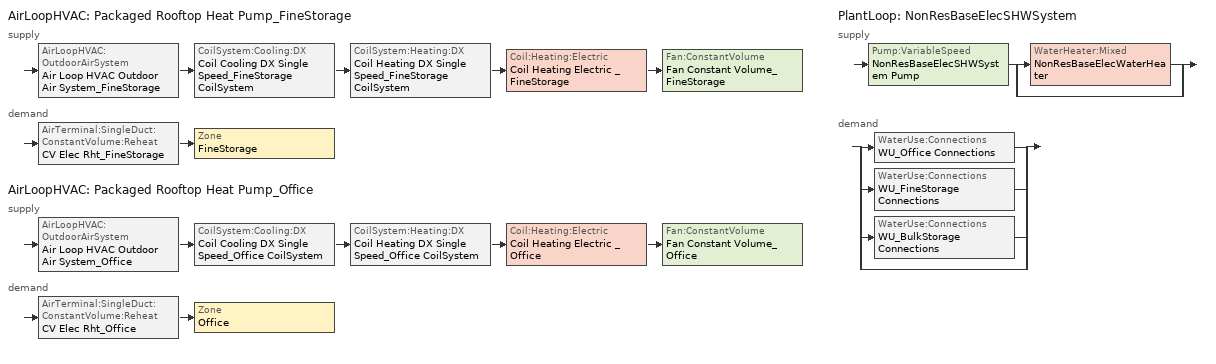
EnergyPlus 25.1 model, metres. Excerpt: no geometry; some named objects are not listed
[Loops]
AirLoopHVAC 'Packaged Rooftop Heat Pump_FineStorage'
 supply: AirLoopHVAC:OutdoorAirSystem 'Air Loop HVAC Outdoor Air System_FineStorage' > CoilSystem:Cooling:DX 'Coil Cooling DX Single Speed_FineStorage CoilSystem' > CoilSystem:Heating:DX 'Coil Heating DX Single Speed_FineStorage CoilSystem' > Coil:Heating:Electric 'Coil Heating Electric _FineStorage' > Fan:ConstantVolume 'Fan Constant Volume_FineStorage'
 demand: AirTerminal:SingleDuct:ConstantVolume:Reheat 'CV Elec Rht_FineStorage' > Zone 'FineStorage'
AirLoopHVAC 'Packaged Rooftop Heat Pump_Office'
 supply: AirLoopHVAC:OutdoorAirSystem 'Air Loop HVAC Outdoor Air System_Office' > CoilSystem:Cooling:DX 'Coil Cooling DX Single Speed_Office CoilSystem' > CoilSystem:Heating:DX 'Coil Heating DX Single Speed_Office CoilSystem' > Coil:Heating:Electric 'Coil Heating Electric _Office' > Fan:ConstantVolume 'Fan Constant Volume_Office'
 demand: AirTerminal:SingleDuct:ConstantVolume:Reheat 'CV Elec Rht_Office' > Zone 'Office'
PlantLoop 'NonResBaseElecSHWSystem'
 supply: Pump:VariableSpeed 'NonResBaseElecSHWSystem Pump' > split
  | WaterHeater:Mixed 'NonResBaseElecWaterHeater'
  | bypass
 demand: split
  | WaterUse:Connections 'WU_Office Connections'
  | WaterUse:Connections 'WU_FineStorage Connections'
  | WaterUse:Connections 'WU_BulkStorage Connections'
  | bypass
[DesignSpecification:OutdoorAir] Outdoor Air Method=Maximum; Outdoor Air Flow per Person {m3/s-person}=0.00707921; Outdoor Air Flow per Zone Floor Area {m3/s-m2}=0.000762; Outdoor Air Flow per Zone {m3/s}=0; Outdoor Air Flow Air Changes per Hour {1/hr}=0
Name | Outdoor Air Schedule
DSOA_Office | WarehouseOfficeHVACAvail
DSOA_FineStorage | WarehouseFineStorageHVACAvail
[DesignSpecification:ZoneAirDistribution] Zone Air Distribution Effectiveness in Cooling Mode=1; Zone Secondary Recirculation Fraction=1; Minimum Zone Ventilation Efficiency=1
Name | Zone Air Distribution Effectiveness in Heating Mode
FineStorage Design Spec Zone Air Dist | 1
Office Design Spec Zone Air Dist
[Sizing:Plant]
NonResBaseElecSHWSystem: Loop Type=Heating; Design Loop Exit Temperature {C}=57.2222; Loop Design Temperature Difference {deltaC}=44.4444; Sizing Option=NonCoincident; Zone Timesteps in Averaging Window=1
[ZoneControl:Thermostat] Temperature Difference Between Cutout And Setpoint {deltaC}=0
Name | Zone or ZoneList | Control Type Schedule | Control 1
ZC_FineStorage | FineStorage | ZL_Storage_Commercial_Industrial_Warehouse Thermostat Schedule | TSDSP_ZL_Storage_Commercial_Industrial_Warehouse
ZC_Office | Office | Office Zn Thermostat Schedule | TSDSP_Office
[ThermostatSetpoint:DualSetpoint]
Name | Heating Setpoint Temperature Schedule | Cooling Setpoint Temperature Schedule
TSDSP_ZL_Storage_Commercial_Industrial_Warehouse | WarehouseFineStorageHtgSetpt | WarehouseFineStorageClgSetpt
TSDSP_Office | WarehouseOfficeHtgSetpt | WarehouseOfficeClgSetpt
[Pump:VariableSpeed]
NonResBaseElecSHWSystem Pump: Design Maximum Flow Rate {m3/s}=Autosize; Design Pump Head {Pa}=179352; Design Power Consumption {W}=Autosize; Motor Efficiency=0.9; Fraction of Motor Inefficiencies to Fluid Stream=0; Coefficient 1 of the Part Load Performance Curve=0; Coefficient 2 of the Part Load Performance Curve=1; Coefficient 3 of the Part Load Performance Curve=0; Coefficient 4 of the Part Load Performance Curve=0; Design Minimum Flow Rate {m3/s}=0; Pump Control Type=Continuous; Design Power Sizing Method=PowerPerFlowPerPressure; Design Electric Power per Unit Flow Rate {W/(m3/s)}=348701.1; Design Shaft Power per Unit Flow Rate per Unit Head {W/((m3/s)-Pa)}=1.28205; Design Minimum Flow Rate Fraction=0
[WaterHeater:Mixed]
NonResBaseElecWaterHeater: Tank Volume {m3}=0.189271; Setpoint Temperature Schedule=SHWSystemSetpointTemp135; Deadband Temperature Difference {deltaC}=2; Maximum Temperature Limit {C}=82; Heater Control Type=Cycle; Heater Maximum Capacity {W}=14573.3; Heater Minimum Capacity {W}=0; Heater Ignition Minimum Flow Rate {m3/s}=0; Heater Ignition Delay {s}=0; Heater Fuel Type=Electricity; Heater Thermal Efficiency=1; Off Cycle Parasitic Fuel Consumption Rate {W}=0; Off Cycle Parasitic Heat Fraction to Tank=0; On Cycle Parasitic Fuel Consumption Rate {W}=0; On Cycle Parasitic Heat Fraction to Tank=0; Ambient Temperature Indicator=Schedule; Ambient Temperature Schedule=WaterHeaterAmbientTemp; Off Cycle Loss Coefficient to Ambient Temperature {W/K}=1.84782; Off Cycle Loss Fraction to Zone=1; On Cycle Loss Coefficient to Ambient Temperature {W/K}=1.84782; On Cycle Loss Fraction to Zone=1; Use Side Effectiveness=1; Source Side Effectiveness=1; Use Side Design Flow Rate {m3/s}=autosize; Source Side Design Flow Rate {m3/s}=autosize; Indirect Water Heating Recovery Time {hr}=1.5; Source Side Flow Control Mode=IndirectHeatPrimarySetpoint
[PlantLoop]
NonResBaseElecSHWSystem: Fluid Type=Water; Plant Equipment Operation Scheme=NonResBaseElecSHWSystem Operation Schemes; Maximum Loop Temperature {C}=100; Minimum Loop Temperature {C}=0; Maximum Loop Flow Rate {m3/s}=Autosize; Minimum Loop Flow Rate {m3/s}=0; Plant Loop Volume {m3}=Autocalculate; Load Distribution Scheme=Optimal; Plant Loop Demand Calculation Scheme=SingleSetpoint; Common Pipe Simulation=None; Pressure Simulation Type=None; Loop Circulation Time {minutes}=2
[PlantEquipmentList]
NonResBaseElecSHWSystem Equipment List: NonResBaseElecWaterHeater
[PlantEquipmentOperation:HeatingLoad]
NonResBaseElecSHWSystem Heating Operation Scheme: Load Range 1 Lower Limit {W}=0; Load Range 1 Upper Limit {W}=1000000000; Range 1 Equipment List=NonResBaseElecSHWSystem Equipment List
[PlantEquipmentOperationSchemes]
NonResBaseElecSHWSystem Operation Schemes: Control Scheme 1=NonResBaseElecSHWSystem Heating Operation Scheme; Control Scheme 1 Schedule=Always On Discrete
[SetpointManager:Scheduled]
NonResBaseElecSHWSystem SPM Scheduled: Control Variable=Temperature; Schedule=TargetSHWTemp135; Setpoint Node or NodeList=NonResBaseElecSHWSystem Supply Mixer Outlet Node
[WaterUse:Equipment] Target Temperature Schedule=TargetSHWTemp135
Name | Peak Flow Rate {m3/s} | Flow Rate Fraction Schedule | Zone
WU_Office | 2.41296e-06 | WarehouseOfficeServiceHotWater | Office
WU_FineStorage | 2.83878e-06 | WarehouseFineStorageServiceHotWater | FineStorage
WU_BulkStorage | 6.52922e-06 | WarehouseBulkStorageServiceHotWater | BulkStorage
[WaterUse:Connections] Drain Water Heat Exchanger Type=None; Drain Water Heat Exchanger Destination=Plant
Name | Water Use Equipment 1
WU_Office Connections | WU_Office
WU_FineStorage Connections | WU_FineStorage
WU_BulkStorage Connections | WU_BulkStorage
[Sizing:Zone] Zone Cooling Design Supply Air Temperature Input Method=TemperatureDifference; Zone Cooling Design Supply Air Temperature {C}=12.7778; Zone Cooling Design Supply Air Temperature Difference {deltaC}=11.1111; Zone Heating Design Supply Air Temperature Input Method=TemperatureDifference; Zone Heating Design Supply Air Temperature {C}=35; Zone Heating Design Supply Air Temperature Difference {deltaC}=13.8889; Zone Cooling Design Supply Air Humidity Ratio {kgWater/kgDryAir}=0.0085; Zone Heating Design Supply Air Humidity Ratio {kgWater/kgDryAir}=0.008; Cooling Design Air Flow Method=DesignDay; Cooling Design Air Flow Rate {m3/s}=0; Cooling Minimum Air Flow Fraction=0; Heating Design Air Flow Method=DesignDay; Heating Design Air Flow Rate {m3/s}=0; Heating Maximum Air Flow per Zone Floor Area {m3/s-m2}=0; Heating Maximum Air Flow {m3/s}=0; Account for Dedicated Outdoor Air System=No; Zone Load Sizing Method=Sensible Load Only No Latent Load; Zone Latent Cooling Design Supply Air Humidity Ratio Input Method=HumidityRatioDifference; Zone Cooling Design Supply Air Humidity Ratio Difference {kgWater/kgDryAir}=0.005; Zone Latent Heating Design Supply Air Humidity Ratio Input Method=HumidityRatioDifference; Zone Humidification Design Supply Air Humidity Ratio Difference {kgWater/kgDryAir}=0.005
Name | Design Specification Outdoor Air Object
FineStorage | DSOA_FineStorage
Office | DSOA_Office
[Sizing:System] Type of Load to Size On=Sensible; Design Outdoor Air Flow Rate {m3/s}=Autosize; Central Heating Maximum System Air Flow Ratio=1; Preheat Design Temperature {C}=0; Preheat Design Humidity Ratio {kgWater/kgDryAir}=0; Precool Design Temperature {C}=0; Central Cooling Design Supply Air Temperature {C}=12.7778; Central Heating Design Supply Air Temperature {C}=45; Type of Zone Sum to Use=NonCoincident; 100% Outdoor Air in Cooling=No; 100% Outdoor Air in Heating=No; Central Cooling Design Supply Air Humidity Ratio {kgWater/kgDryAir}=0.0085; Central Heating Design Supply Air Humidity Ratio {kgWater/kgDryAir}=0.008; Cooling Supply Air Flow Rate Method=DesignDay; Cooling Supply Air Flow Rate {m3/s}=0; Cooling Supply Air Flow Rate Per Floor Area {m3/s-m2}=0.00996765; Cooling Fraction of Autosized Cooling Supply Air Flow Rate=1; Cooling Supply Air Flow Rate Per Unit Cooling Capacity {m3/s-W}=3.94755e-05; Heating Supply Air Flow Rate Method=DesignDay; Heating Supply Air Flow Rate {m3/s}=0; Heating Supply Air Flow Rate Per Floor Area {m3/s-m2}=0.00996765; Heating Fraction of Autosized Heating Supply Air Flow Rate=1; Heating Fraction of Autosized Cooling Supply Air Flow Rate=1; Heating Supply Air Flow Rate Per Unit Heating Capacity {m3/s-W}=3.15882e-05; System Outdoor Air Method=ZoneSum; Zone Maximum Outdoor Air Fraction=1; Cooling Design Capacity Method=CoolingDesignCapacity; Cooling Design Capacity {W}=Autosize; Cooling Design Capacity Per Floor Area {W/m2}=234.7; Fraction of Autosized Cooling Design Capacity=1; Heating Design Capacity Method=HeatingDesignCapacity; Heating Design Capacity {W}=Autosize; Heating Design Capacity Per Floor Area {W/m2}=157; Fraction of Autosized Heating Design Capacity=1; Central Cooling Capacity Control Method=OnOff; Occupant Diversity=Autosize
Name | Precool Design Humidity Ratio {kgWater/kgDryAir}
Packaged Rooftop Heat Pump_FineStorage | 9
Packaged Rooftop Heat Pump_Office | 0
[AirTerminal:SingleDuct:ConstantVolume:Reheat] Availability Schedule=Always On Discrete; Maximum Air Flow Rate {m3/s}=Autosize; Maximum Hot Water or Steam Flow Rate {m3/s}=Autosize; Minimum Hot Water or Steam Flow Rate {m3/s}=0; Convergence Tolerance=0.001; Maximum Reheat Air Temperature {C}=35
Name | Reheat Coil
CV Elec Rht_FineStorage | CV Elec Rht Coil_FineStorage
CV Elec Rht_Office | CV Elec Rht Coil_Office
[Zone equipment]
FineStorage: CV Elec Rht_FineStorage
Office: CV Elec Rht_Office
[Fan:ConstantVolume] Availability Schedule=Always On Discrete; Fan Total Efficiency=0.59; Pressure Rise {Pa}=826.36; Maximum Flow Rate {m3/s}=AutoSize; Motor Efficiency=0.9; Motor In Airstream Fraction=1
Fan Constant Volume_FineStorage; Fan Constant Volume_Office
[Coil:Cooling:DX:TwoSpeed] Availability Schedule=Always On Discrete; High Speed Gross Rated Total Cooling Capacity {W}=autosize; High Speed Rated Sensible Heat Ratio=Autosize; High Speed Gross Rated Cooling COP {W/W}=3.3; High Speed Rated Air Flow Rate {m3/s}=autosize; Unit Internal Static Air Pressure {Pa}=773.3; Total Cooling Capacity Function of Temperature Curve=CoilClgDXQRatio_fTwbToadbSI; Total Cooling Capacity Function of Flow Fraction Curve=CoilClgDXDblQRatio_fCFMRatio; Energy Input Ratio Function of Temperature Curve=CoilClgDXEIRRatio_fTwbToadbSI; Energy Input Ratio Function of Flow Fraction Curve=CoilClgDXDblEIRRatio_fCFMRatio; Part Load Fraction Correlation Curve=CoilClgDXEIRRatio_fQFrac; Low Speed Gross Rated Total Cooling Capacity {W}=autosize; Low Speed Gross Rated Sensible Heat Ratio=Autosize; Low Speed Gross Rated Cooling COP {W/W}=3.3; Low Speed Rated Air Flow Rate {m3/s}=autosize; Condenser Type=AirCooled; Minimum Outdoor Dry-Bulb Temperature for Compressor Operation {C}=-25; High Speed Evaporative Condenser Effectiveness=0; High Speed Evaporative Condenser Air Flow Rate {m3/s}=Autosize; High Speed Evaporative Condenser Pump Rated Power Consumption {W}=Autosize; Low Speed Evaporative Condenser Effectiveness=0; Low Speed Evaporative Condenser Air Flow Rate {m3/s}=Autosize; Low Speed Evaporative Condenser Pump Rated Power Consumption {W}=Autosize; Basin Heater Capacity {W/K}=0; Basin Heater Setpoint Temperature {C}=10
Name | Low Speed Total Cooling Capacity Function of Temperature Curve | Low Speed Energy Input Ratio Function of Temperature Curve
Coil Cooling DX Two Speed_FineStorage | CoilClgDXQRatio_fTwbToadbSI 2 | CoilClgDXEIRRatio_fTwbToadbSI 2
Coil Cooling DX Two Speed_Office | CoilClgDXQRatio_fTwbToadbSI 1 | CoilClgDXEIRRatio_fTwbToadbSI 1
[Coil:Heating:Electric] Availability Schedule=Always On Discrete; Efficiency=1; Nominal Capacity {W}=Autosize
CV Elec Rht Coil_FineStorage; CV Elec Rht Coil_Office; Coil Heating Electric _FineStorage; Coil Heating Electric _Office
[Coil:Heating:DX:SingleSpeed] Availability Schedule=Always On Discrete; Gross Rated Heating Capacity {W}=Autosize; Gross Rated Heating COP {W/W}=3.18; Rated Air Flow Rate {m3/s}=Autosize; Heating Capacity Function of Temperature Curve=CoilHtgHPQRatio_fToadbSI; Heating Capacity Function of Flow Fraction Curve=CoilHtgHPQRatio_fCFMRatio; Energy Input Ratio Function of Temperature Curve=CoilHtgHPEIRRatio_fToadbSI; Energy Input Ratio Function of Flow Fraction Curve=CoilHtgHPEIRRatio_fCFMRatio; Part Load Fraction Correlation Curve=CoilHtgHPEIRRatio_fQFrac; Defrost Energy Input Ratio Function of Temperature Curve=BaseSys7or3b CoilHtg Defrost Curve; Minimum Outdoor Dry-Bulb Temperature for Compressor Operation {C}=-8; Maximum Outdoor Dry-Bulb Temperature for Defrost Operation {C}=5; Crankcase Heater Capacity {W}=0; Maximum Outdoor Dry-Bulb Temperature for Crankcase Heater Operation {C}=0; Defrost Strategy=Resistive; Defrost Control=Timed; Defrost Time Period Fraction=0.166667; Resistive Defrost Heater Capacity {W}=2000
Coil Heating DX Single Speed_FineStorage; Coil Heating DX Single Speed_Office
[CoilSystem:Cooling:DX] Availability Schedule=Always On Discrete
Name | Cooling Coil
Coil Cooling DX Single Speed_FineStorage CoilSystem | Coil Cooling DX Two Speed_FineStorage
Coil Cooling DX Single Speed_Office CoilSystem | Coil Cooling DX Two Speed_Office
[CoilSystem:Heating:DX] Availability Schedule=Always On Discrete
Name | Heating Coil
Coil Heating DX Single Speed_FineStorage CoilSystem | Coil Heating DX Single Speed_FineStorage
Coil Heating DX Single Speed_Office CoilSystem | Coil Heating DX Single Speed_Office
[Controller:OutdoorAir] Minimum Outdoor Air Flow Rate {m3/s}=0; Maximum Outdoor Air Flow Rate {m3/s}=Autosize; Economizer Control Type=FixedDryBulb; Economizer Control Action Type=ModulateFlow; Economizer Maximum Limit Dry-Bulb Temperature {C}=24; Economizer Maximum Limit Enthalpy {J/kg}=116300; Economizer Minimum Limit Dry-Bulb Temperature {C}=7.22; Lockout Type=NoLockout; Minimum Limit Type=FixedMinimum; High Humidity Control=No; Control High Indoor Humidity Based on Outdoor Humidity Ratio=Yes; Heat Recovery Bypass Control Type=BypassWhenWithinEconomizerLimits; Economizer Operation Staging=InterlockedWithMechanicalCooling
Name | Minimum Outdoor Air Schedule | Maximum Fraction of Outdoor Air Schedule | Mechanical Ventilation Controller
Controller Outdoor Air_FineStorage | WarehouseFineStorageHVACAvail | WarehouseFineStorageHVACAvail | Controller Mechanical Ventilation_FineStorage
Controller Outdoor Air_Office | WarehouseOfficeHVACAvail | WarehouseOfficeHVACAvail | Controller Mechanical Ventilation_Office
[Controller:MechanicalVentilation] Demand Controlled Ventilation=No; System Outdoor Air Method=ZoneSum
Name | Availability Schedule | Zone or ZoneList 1 | Design Specification Outdoor Air Object Name 1 | Design Specification Zone Air Distribution Object Name 1
Controller Mechanical Ventilation_FineStorage | WarehouseFineStorageHVACAvail | FineStorage | DSOA_FineStorage | FineStorage Design Spec Zone Air Dist
Controller Mechanical Ventilation_Office | WarehouseOfficeHVACAvail | Office | DSOA_Office | Office Design Spec Zone Air Dist
[AirLoopHVAC] Design Supply Air Flow Rate {m3/s}=AutoSize; Design Return Air Flow Fraction of Supply Air Flow=1
Packaged Rooftop Heat Pump_FineStorage; Packaged Rooftop Heat Pump_Office
[SetpointManager:SingleZone:Reheat] Control Variable=Temperature; Minimum Supply Air Temperature {C}=12.8; Maximum Supply Air Temperature {C}=35
Name | Control Zone
Single Zone Reheat Temp_FineStorage | FineStorage
Single Zone Reheat Temp_Office | Office
[SetpointManager:MixedAir] Control Variable=Temperature
Node 22 OS Default SPM; Node 23 OS Default SPM; Node 24 OS Default SPM; Node 25 OS Default SPM; Node 9 OS Default SPM; Node 10 OS Default SPM; Node 11 OS Default SPM; Node 12 OS Default SPM
[Schedule:Day:Hourly]
WaterHeaterAmbientTempDaily: 20, 20, 20, 20, 20, 20, 20, 20, 20, 20, 20, 20, 20, 20, 20, 20, 20, 20, 20, 20, 20, 20, 20, 20
SHWSystemSetpointTemp135Daily; TargetSHWTemp135Daily: 57.2, 57.2, 57.2, 57.2, 57.2, 57.2, 57.2, 57.2, 57.2, 57.2, 57.2, 57.2, 57.2, 57.2, 57.2, 57.2, 57.2, 57.2, 57.2, 57.2, 57.2, 57.2, 57.2, 57.2
WarehouseFineStorageHVACAvailWD; WarehouseFineStorageHVACAvailSat: 0, 0, 0, 0, 1, 1, 1, 1, 1, 1, 1, 1, 1, 1, 1, 1, 0, 0, 0, 0, 0, 0, 0, 0
WarehouseFineStorageHVACAvailSun; WarehouseOfficeHVACAvailSat; WarehouseOfficeHVACAvailSun: 0, 0, 0, 0, 0, 0, 0, 0, 0, 0, 0, 0, 0, 0, 0, 0, 0, 0, 0, 0, 0, 0, 0, 0
WarehouseFineStorageServiceHotWaterWD; WarehouseFineStorageServiceHotWaterSat; WarehouseBulkStorageServiceHotWaterWD; WarehouseBulkStorageServiceHotWaterSat: 0.02, 0.02, 0.02, 0.05, 0.07, 0.1, 0.3, 0.36, 0.36, 0.36, 0.36, 0.46, 0.57, 0.43, 0.4, 0.3, 0.18, 0.18, 0.03, 0.03, 0.03, 0.03, 0.03, 0.03
WarehouseFineStorageServiceHotWaterSun; WarehouseBulkStorageServiceHotWaterSun: 0.02, 0.02, 0.02, 0.02, 0.02, 0.02, 0.02, 0.02, 0.02, 0.02, 0.02, 0.02, 0.04, 0.04, 0.02, 0.02, 0.02, 0.02, 0.02, 0.02, 0.02, 0.02, 0.02, 0.02
WarehouseFineStorageHtgSetptWD; WarehouseFineStorageHtgSetptSat: 15.56, 15.56, 15.56, 15.56, 21.11, 21.11, 21.11, 21.11, 21.11, 21.11, 21.11, 21.11, 21.11, 21.11, 21.11, 21.11, 15.56, 15.56, 15.56, 15.56, 15.56, 15.56, 15.56, 15.56
WarehouseFineStorageHtgSetptSun; WarehouseOfficeHtgSetptSat; WarehouseOfficeHtgSetptSun: 15.56, 15.56, 15.56, 15.56, 15.56, 15.56, 15.56, 15.56, 15.56, 15.56, 15.56, 15.56, 15.56, 15.56, 15.56, 15.56, 15.56, 15.56, 15.56, 15.56, 15.56, 15.56, 15.56, 15.56
WarehouseFineStorageClgSetptWD; WarehouseFineStorageClgSetptSat: 29.44, 29.44, 29.44, 29.44, 23.89, 23.89, 23.89, 23.89, 23.89, 23.89, 23.89, 23.89, 23.89, 23.89, 23.89, 23.89, 29.44, 29.44, 29.44, 29.44, 29.44, 29.44, 29.44, 29.44
WarehouseFineStorageClgSetptSun; WarehouseOfficeClgSetptSat; WarehouseOfficeClgSetptSun: 29.44, 29.44, 29.44, 29.44, 29.44, 29.44, 29.44, 29.44, 29.44, 29.44, 29.44, 29.44, 29.44, 29.44, 29.44, 29.44, 29.44, 29.44, 29.44, 29.44, 29.44, 29.44, 29.44, 29.44
WarehouseOfficeHVACAvailWD: 0, 0, 0, 0, 0, 1, 1, 1, 1, 1, 1, 1, 1, 1, 1, 1, 1, 1, 1, 1, 1, 1, 1, 1
WarehouseOfficeServiceHotWaterWD: 0.05, 0.05, 0.05, 0.05, 0.05, 0.08, 0.07, 0.19, 0.35, 0.38, 0.39, 0.47, 0.57, 0.54, 0.34, 0.33, 0.44, 0.26, 0.21, 0.15, 0.17, 0.08, 0.05, 0.05
WarehouseOfficeServiceHotWaterSat: 0.05, 0.05, 0.05, 0.05, 0.05, 0.08, 0.07, 0.11, 0.15, 0.21, 0.19, 0.23, 0.2, 0.19, 0.15, 0.12, 0.14, 0.07, 0.07, 0.07, 0.07, 0.09, 0.05, 0.05
WarehouseOfficeServiceHotWaterSun: 0.04, 0.04, 0.04, 0.04, 0.04, 0.07, 0.04, 0.04, 0.04, 0.04, 0.04, 0.06, 0.06, 0.09, 0.06, 0.04, 0.04, 0.04, 0.04, 0.04, 0.04, 0.07, 0.04, 0.04
WarehouseOfficeHtgSetptWD: 15.56, 15.56, 15.56, 15.56, 15.56, 21.11, 21.11, 21.11, 21.11, 21.11, 21.11, 21.11, 21.11, 21.11, 21.11, 21.11, 21.11, 21.11, 21.11, 21.11, 21.11, 21.11, 21.11, 21.11
WarehouseOfficeClgSetptWD: 29.44, 29.44, 29.44, 29.44, 29.44, 23.89, 23.89, 23.89, 23.89, 23.89, 23.89, 23.89, 23.89, 23.89, 23.89, 23.89, 23.89, 23.89, 23.89, 23.89, 23.89, 23.89, 23.89, 23.89
[Schedule:Week:Daily]
WaterHeaterAmbientTempWk: WaterHeaterAmbientTempDaily, WaterHeaterAmbientTempDaily, WaterHeaterAmbientTempDaily, WaterHeaterAmbientTempDaily, WaterHeaterAmbientTempDaily, WaterHeaterAmbientTempDaily, WaterHeaterAmbientTempDaily, WaterHeaterAmbientTempDaily, WaterHeaterAmbientTempDaily, WaterHeaterAmbientTempDaily, WaterHeaterAmbientTempDaily, WaterHeaterAmbientTempDaily
SHWSystemSetpointTemp135Wk: SHWSystemSetpointTemp135Daily, SHWSystemSetpointTemp135Daily, SHWSystemSetpointTemp135Daily, SHWSystemSetpointTemp135Daily, SHWSystemSetpointTemp135Daily, SHWSystemSetpointTemp135Daily, SHWSystemSetpointTemp135Daily, SHWSystemSetpointTemp135Daily, SHWSystemSetpointTemp135Daily, SHWSystemSetpointTemp135Daily, SHWSystemSetpointTemp135Daily, SHWSystemSetpointTemp135Daily
TargetSHWTemp135Wk: TargetSHWTemp135Daily, TargetSHWTemp135Daily, TargetSHWTemp135Daily, TargetSHWTemp135Daily, TargetSHWTemp135Daily, TargetSHWTemp135Daily, TargetSHWTemp135Daily, TargetSHWTemp135Daily, TargetSHWTemp135Daily, TargetSHWTemp135Daily, TargetSHWTemp135Daily, TargetSHWTemp135Daily
WarehouseBulkStorageServiceHotWaterWk: WarehouseBulkStorageServiceHotWaterSun, WarehouseBulkStorageServiceHotWaterWD, WarehouseBulkStorageServiceHotWaterWD, WarehouseBulkStorageServiceHotWaterWD, WarehouseBulkStorageServiceHotWaterWD, WarehouseBulkStorageServiceHotWaterWD, WarehouseBulkStorageServiceHotWaterSat, WarehouseBulkStorageServiceHotWaterSun, WarehouseBulkStorageServiceHotWaterWD, WarehouseBulkStorageServiceHotWaterWD, WarehouseBulkStorageServiceHotWaterSun, WarehouseBulkStorageServiceHotWaterSun
WarehouseFineStorageClgSetptWk: WarehouseFineStorageClgSetptSun, WarehouseFineStorageClgSetptWD, WarehouseFineStorageClgSetptWD, WarehouseFineStorageClgSetptWD, WarehouseFineStorageClgSetptWD, WarehouseFineStorageClgSetptWD, WarehouseFineStorageClgSetptSat, WarehouseFineStorageClgSetptSun, WarehouseFineStorageClgSetptWD, WarehouseFineStorageClgSetptWD, WarehouseFineStorageClgSetptSun, WarehouseFineStorageClgSetptSun
WarehouseFineStorageHVACAvailWk: WarehouseFineStorageHVACAvailSun, WarehouseFineStorageHVACAvailWD, WarehouseFineStorageHVACAvailWD, WarehouseFineStorageHVACAvailWD, WarehouseFineStorageHVACAvailWD, WarehouseFineStorageHVACAvailWD, WarehouseFineStorageHVACAvailSat, WarehouseFineStorageHVACAvailSun, WarehouseFineStorageHVACAvailWD, WarehouseFineStorageHVACAvailWD, WarehouseFineStorageHVACAvailSun, WarehouseFineStorageHVACAvailSun
WarehouseFineStorageHtgSetptWk: WarehouseFineStorageHtgSetptSun, WarehouseFineStorageHtgSetptWD, WarehouseFineStorageHtgSetptWD, WarehouseFineStorageHtgSetptWD, WarehouseFineStorageHtgSetptWD, WarehouseFineStorageHtgSetptWD, WarehouseFineStorageHtgSetptSat, WarehouseFineStorageHtgSetptSun, WarehouseFineStorageHtgSetptWD, WarehouseFineStorageHtgSetptWD, WarehouseFineStorageHtgSetptSun, WarehouseFineStorageHtgSetptSun
WarehouseFineStorageServiceHotWaterWk: WarehouseFineStorageServiceHotWaterSun, WarehouseFineStorageServiceHotWaterWD, WarehouseFineStorageServiceHotWaterWD, WarehouseFineStorageServiceHotWaterWD, WarehouseFineStorageServiceHotWaterWD, WarehouseFineStorageServiceHotWaterWD, WarehouseFineStorageServiceHotWaterSat, WarehouseFineStorageServiceHotWaterSun, WarehouseFineStorageServiceHotWaterWD, WarehouseFineStorageServiceHotWaterWD, WarehouseFineStorageServiceHotWaterSun, WarehouseFineStorageServiceHotWaterSun
WarehouseOfficeClgSetptWk: WarehouseOfficeClgSetptSun, WarehouseOfficeClgSetptWD, WarehouseOfficeClgSetptWD, WarehouseOfficeClgSetptWD, WarehouseOfficeClgSetptWD, WarehouseOfficeClgSetptWD, WarehouseOfficeClgSetptSat, WarehouseOfficeClgSetptSun, WarehouseOfficeClgSetptWD, WarehouseOfficeClgSetptWD, WarehouseOfficeClgSetptSun, WarehouseOfficeClgSetptSun
WarehouseOfficeHVACAvailWk: WarehouseOfficeHVACAvailSun, WarehouseOfficeHVACAvailWD, WarehouseOfficeHVACAvailWD, WarehouseOfficeHVACAvailWD, WarehouseOfficeHVACAvailWD, WarehouseOfficeHVACAvailWD, WarehouseOfficeHVACAvailSat, WarehouseOfficeHVACAvailSun, WarehouseOfficeHVACAvailWD, WarehouseOfficeHVACAvailWD, WarehouseOfficeHVACAvailSun, WarehouseOfficeHVACAvailSun
WarehouseOfficeHtgSetptWk: WarehouseOfficeHtgSetptSun, WarehouseOfficeHtgSetptWD, WarehouseOfficeHtgSetptWD, WarehouseOfficeHtgSetptWD, WarehouseOfficeHtgSetptWD, WarehouseOfficeHtgSetptWD, WarehouseOfficeHtgSetptSat, WarehouseOfficeHtgSetptSun, WarehouseOfficeHtgSetptWD, WarehouseOfficeHtgSetptWD, WarehouseOfficeHtgSetptSun, WarehouseOfficeHtgSetptSun
WarehouseOfficeServiceHotWaterWk: WarehouseOfficeServiceHotWaterSun, WarehouseOfficeServiceHotWaterWD, WarehouseOfficeServiceHotWaterWD, WarehouseOfficeServiceHotWaterWD, WarehouseOfficeServiceHotWaterWD, WarehouseOfficeServiceHotWaterWD, WarehouseOfficeServiceHotWaterSat, WarehouseOfficeServiceHotWaterSun, WarehouseOfficeServiceHotWaterWD, WarehouseOfficeServiceHotWaterWD, WarehouseOfficeServiceHotWaterSun, WarehouseOfficeServiceHotWaterSun
[Schedule:Year]
WaterHeaterAmbientTemp: WaterHeaterAmbientTempWk, 1, 1, 12, 31
SHWSystemSetpointTemp135: SHWSystemSetpointTemp135Wk, 1, 1, 12, 31
TargetSHWTemp135: TargetSHWTemp135Wk, 1, 1, 12, 31
WarehouseBulkStorageServiceHotWater: WarehouseBulkStorageServiceHotWaterWk, 1, 1, 12, 31
WarehouseFineStorageClgSetpt: WarehouseFineStorageClgSetptWk, 1, 1, 12, 31
WarehouseFineStorageHVACAvail: WarehouseFineStorageHVACAvailWk, 1, 1, 12, 31
WarehouseFineStorageHtgSetpt: WarehouseFineStorageHtgSetptWk, 1, 1, 12, 31
WarehouseFineStorageServiceHotWater: WarehouseFineStorageServiceHotWaterWk, 1, 1, 12, 31
WarehouseOfficeClgSetpt: WarehouseOfficeClgSetptWk, 1, 1, 12, 31
WarehouseOfficeHVACAvail: WarehouseOfficeHVACAvailWk, 1, 1, 12, 31
WarehouseOfficeHtgSetpt: WarehouseOfficeHtgSetptWk, 1, 1, 12, 31
WarehouseOfficeServiceHotWater: WarehouseOfficeServiceHotWaterWk, 1, 1, 12, 31
[Schedule:Constant]
Always On Discrete: Hourly Value=1
[Schedule:Compact]
ZL_Storage_Commercial_Industrial_Warehouse Thermostat Schedule; Office Zn Thermostat Schedule: Through: 12/31, For: AllDays, Until: 24:00, 4
[Curve:Quadratic] Minimum Value of x=0
Name | Coefficient1 Constant | Coefficient2 x | Coefficient3 x**2 | Maximum Value of x | Minimum Curve Output | Maximum Curve Output
CoilHtgHPEIRRatio_fQFrac | 0.85 | 0.15 | 0 | 1 | 0.85 | 1
CoilHtgHPEIRRatio_fCFMRatio | 1.3824 | -0.4336 | 0.0512 | 1
CoilHtgHPQRatio_fCFMRatio | 0.84 | 0.16 | 0 | 100 | 0.84
[Curve:Cubic]
Name | Coefficient1 Constant | Coefficient2 x | Coefficient3 x**2 | Coefficient4 x**3 | Minimum Value of x | Maximum Value of x | Minimum Curve Output | Maximum Curve Output
CoilClgDXDblQRatio_fCFMRatio | 0.472786 | 1.24334 | -1.03871 | 0.322578 | 0 | 100 | 0.47
CoilClgDXDblEIRRatio_fCFMRatio | 1.00795 | 0.345441 | -0.692289 | 0.338899 | 0 | 100
CoilClgDXEIRRatio_fQFrac | 0 | 5.1091 | -8.5515 | 4.4744 | 0.7 | 1 | 0.92 | 1
CoilHtgHPQRatio_fToadbSI | 0.729009 | 0.031928 | 0.000136 | -9e-06 | 0 | 10 | 0.17 | 1.05
CoilHtgHPEIRRatio_fToadbSI | 1.21829 | -0.036117 | 0.00142 | -2.7e-05 | 0 | 10 | 0.97 | 3.18
[Curve:Biquadratic]
Name | Coefficient1 Constant | Coefficient2 x | Coefficient3 x**2 | Coefficient4 y | Coefficient5 y**2 | Coefficient6 x*y | Minimum Value of x | Maximum Value of x | Minimum Value of y | Maximum Value of y | Minimum Curve Output | Maximum Curve Output
CoilClgDXQRatio_fTwbToadbSI 2; CoilClgDXQRatio_fTwbToadbSI 1; CoilClgDXQRatio_fTwbToadbSI | 0.86779 | 0.014245 | 0.000554 | -0.007569 | 3.2e-05 | -0.000191 | 13.89 | 25 | 23.89 | 46.11 | 0.77 | 1.29
CoilClgDXEIRRatio_fTwbToadbSI 2; CoilClgDXEIRRatio_fTwbToadbSI; CoilClgDXEIRRatio_fTwbToadbSI 1 | 0.116709 | 0.028458 | -0.000411 | 0.021422 | 0.000162 | -0.00068 | 13.89 | 25 | 23.89 | 46.11 | 0.77 | 1.33
BaseSys7or3b CoilHtg Defrost Curve | 1 | 0 | 0 | 0 | 0 | 0 | 0 | 1 | 0 | 1
